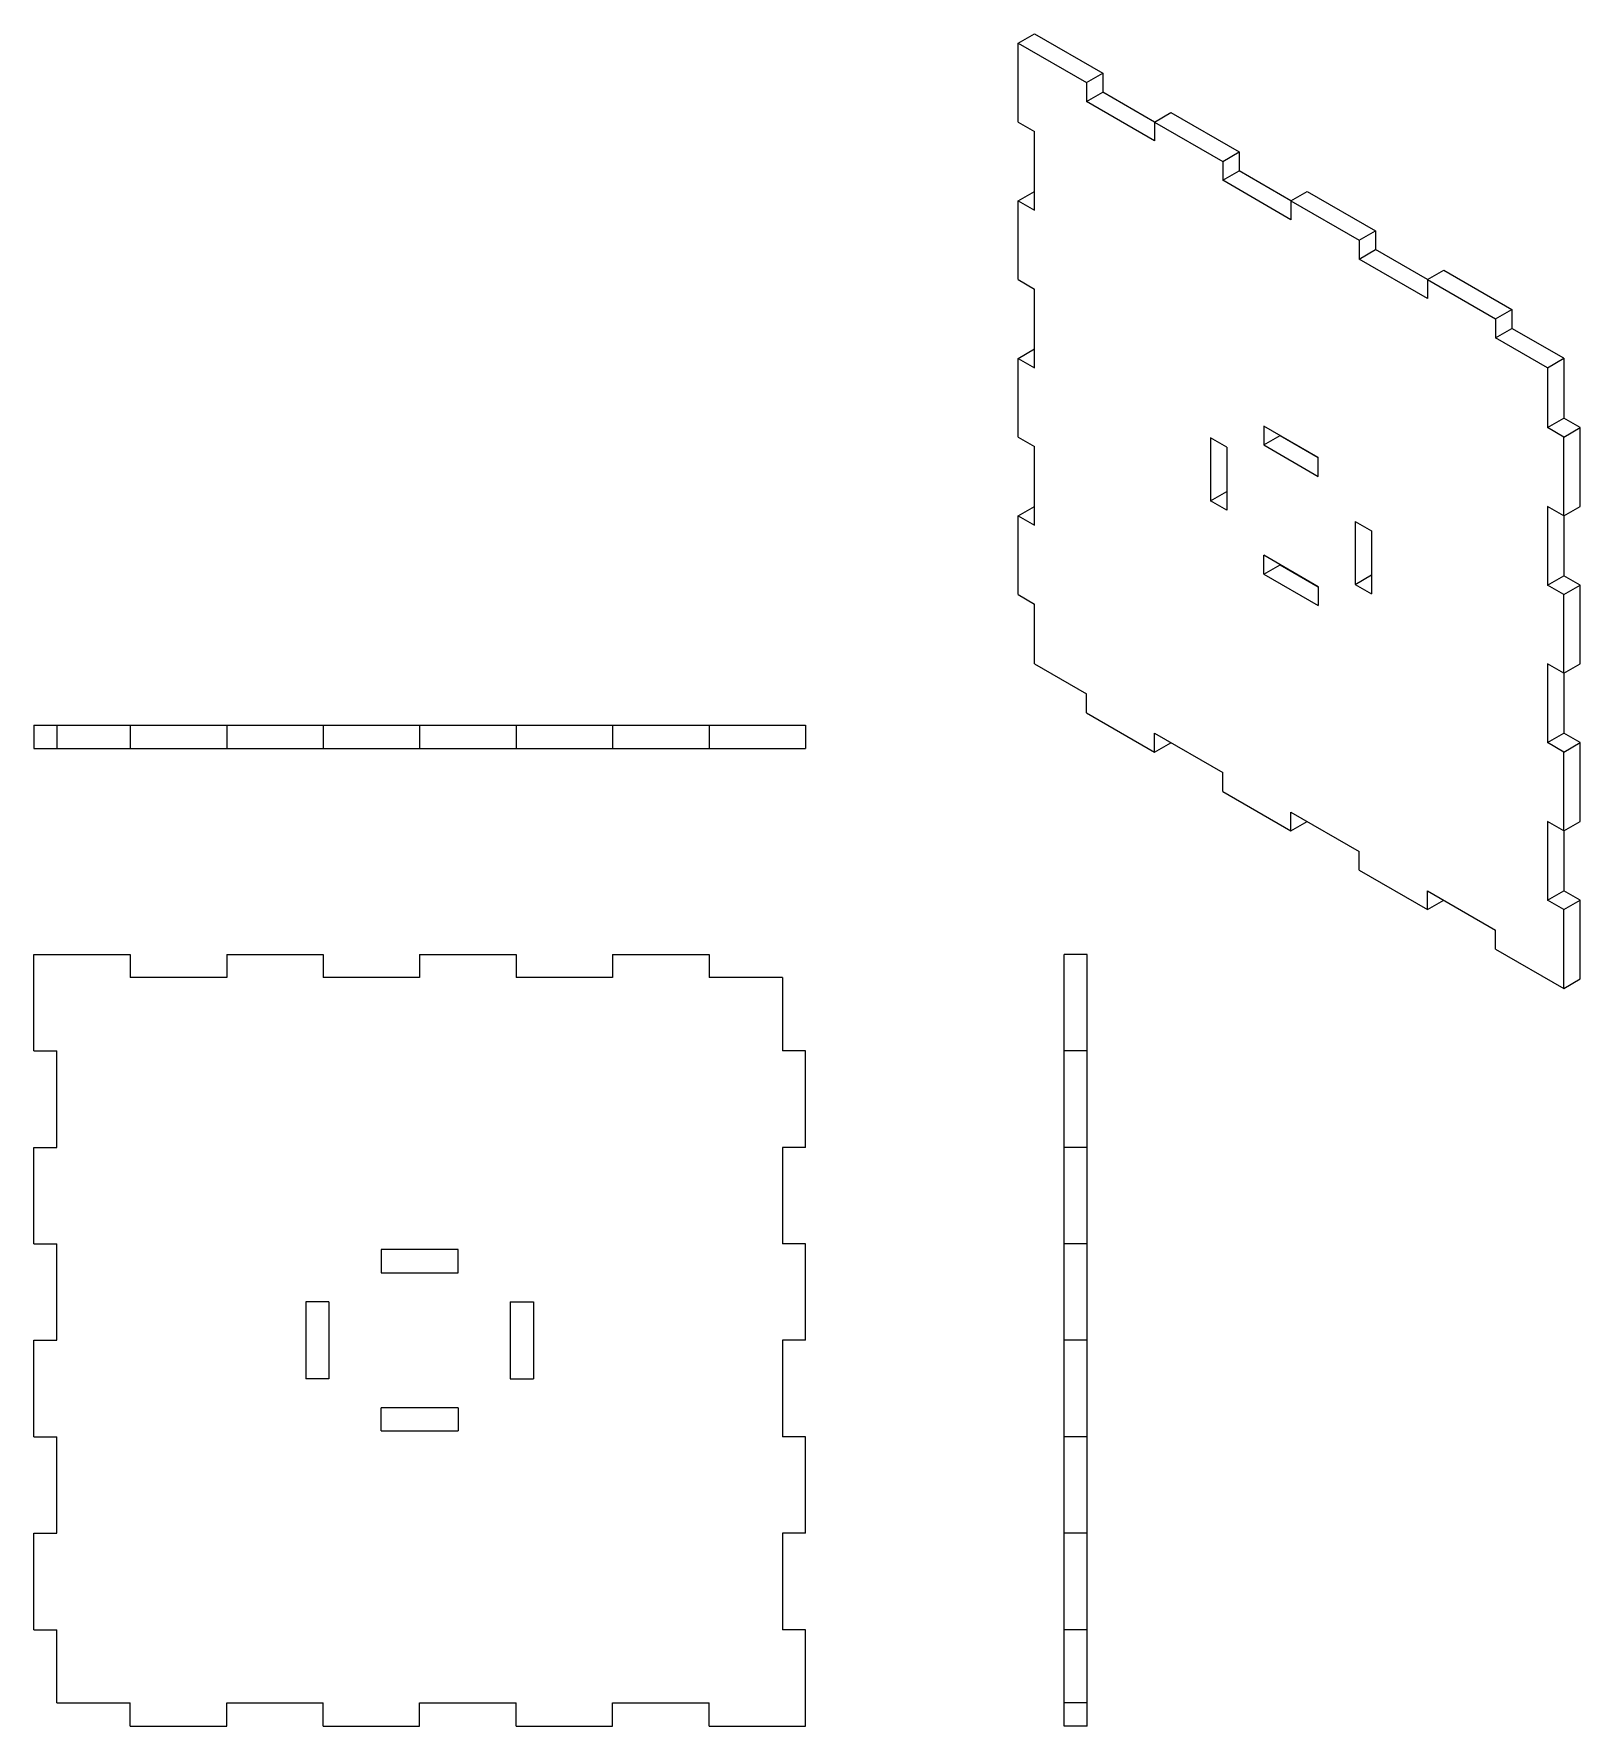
# Model space of a CAD drawing. Header units: millimetres. Extents: x -22 to 379, y -43 to 395.
import ezdxf

# ---------------------------------------------------------------- set-up
doc = ezdxf.new("R2010")
doc.units = ezdxf.units.MM

msp = doc.modelspace()

# ---------------------------------------------------------------- linework, layer by layer
at = {"color": 7, "linetype": 'Continuous', "lineweight": 25}
for p, q in [((233.36, 393.02), (237.6, 395.47)), ((237.6, 395.47), (255.28, 385.27)), ((233.36, 372.61), (233.36, 393.02)), ((233.36, 393.02), (251.04, 382.82)), ((251.04, 382.82), (255.28, 385.27)), ((251.04, 382.82), (251.04, 377.92)), ((255.28, 385.27), (255.28, 380.37)), ((251.04, 377.92), (255.28, 380.37)), ((268.72, 367.71), (251.04, 377.92)), ((268.72, 372.61), (255.28, 380.37)), ((268.72, 372.61), (272.96, 375.06)), ((272.96, 375.06), (290.64, 364.86)), ((233.36, 372.61), (237.6, 370.16)), ((237.6, 349.75), (237.6, 370.16)), ((268.72, 372.61), (286.39, 362.41)), ((268.72, 372.61), (268.72, 367.71)), ((286.39, 362.41), (290.64, 364.86)), ((290.64, 364.86), (290.64, 359.96)), ((286.39, 362.41), (286.39, 357.51)), ((286.39, 357.51), (290.64, 359.96)), ((304.07, 352.2), (290.64, 359.96)), ((304.07, 347.3), (286.39, 357.51)), ((233.36, 352.2), (237.6, 354.65)), ((233.36, 331.78), (233.36, 352.2)), ((233.36, 352.2), (237.6, 349.75)), ((304.07, 352.2), (308.31, 354.65)), ((304.07, 352.2), (304.07, 347.3)), ((304.07, 352.2), (321.75, 342)), ((308.31, 354.65), (325.99, 344.45)), ((321.75, 342), (325.99, 344.45)), ((325.99, 344.45), (325.99, 339.55)), ((321.75, 342), (321.75, 337.1)), ((321.75, 337.1), (325.99, 339.55)), ((339.43, 331.79), (325.99, 339.55)), ((339.43, 326.89), (321.75, 337.1)), ((339.43, 331.79), (343.67, 334.24)), ((343.67, 334.24), (361.35, 324.04)), ((233.36, 331.78), (237.6, 329.33)), ((237.6, 308.92), (237.6, 329.33)), ((339.43, 331.79), (339.43, 326.89)), ((339.43, 331.79), (357.1, 321.59)), ((357.1, 321.59), (361.35, 324.04)), ((357.1, 321.59), (357.1, 316.69)), ((361.35, 324.04), (361.35, 319.14)), ((357.1, 316.69), (361.35, 319.14)), ((370.54, 308.93), (357.1, 316.69)), ((374.78, 311.38), (361.35, 319.14)), ((233.36, 311.37), (237.6, 313.82)), ((233.36, 290.96), (233.36, 311.37)), ((233.36, 311.37), (237.6, 308.92)), ((370.54, 308.93), (374.78, 311.38)), ((370.54, 308.93), (370.54, 293.42)), ((374.78, 311.38), (374.78, 295.87)), ((370.54, 293.42), (374.78, 295.87)), ((379.02, 293.42), (374.78, 295.87)), ((233.36, 290.96), (237.6, 288.51)), ((287.45, 288.31), (283.21, 290.76)), ((283.21, 290.76), (283.21, 274.43)), ((311.14, 285.66), (297, 293.82)), ((297, 293.82), (297, 288.92)), ((297, 288.92), (301.24, 291.37)), ((301.24, 291.37), (311.14, 285.65)), ((301.24, 291.37), (301.24, 291.37)), ((374.78, 290.97), (370.54, 293.42)), ((374.78, 290.97), (379.02, 293.42)), ((374.78, 270.56), (374.78, 290.97)), ((379.02, 273), (379.02, 293.42)), ((237.6, 268.09), (237.6, 288.51)), ((287.45, 288.31), (287.45, 271.98)), ((297, 288.92), (311.14, 280.76)), ((311.14, 280.76), (311.14, 285.66)), ((283.21, 274.43), (287.45, 276.87)), ((233.36, 270.54), (237.6, 272.99)), ((287.45, 271.98), (283.21, 274.43)), ((374.78, 270.56), (370.54, 273)), ((370.54, 273), (370.54, 252.59)), ((374.78, 270.56), (379.02, 273)), ((233.36, 250.13), (233.36, 270.54)), ((233.36, 270.54), (237.6, 268.09)), ((320.69, 269.12), (320.69, 252.79)), ((320.69, 269.12), (324.93, 266.67)), ((374.78, 270.56), (374.78, 255.04)), ((324.93, 266.67), (324.93, 250.34)), ((297, 255.44), (297, 260.34)), ((311.14, 252.18), (297, 260.34)), ((297, 255.44), (301.24, 257.89)), ((297, 255.44), (311.14, 247.28)), ((301.24, 257.89), (311.14, 252.18)), ((301.24, 257.89), (301.24, 257.89)), ((320.69, 252.79), (324.93, 255.24)), ((370.54, 252.59), (374.78, 255.04)), ((379.02, 252.59), (374.78, 255.04)), ((233.36, 250.13), (237.6, 247.68)), ((311.14, 252.18), (311.14, 247.28)), ((320.69, 252.79), (324.93, 250.34)), ((374.78, 250.14), (370.54, 252.59)), ((374.78, 250.14), (379.02, 252.59)), ((374.78, 229.73), (374.78, 250.14)), ((379.02, 232.18), (379.02, 252.59)), ((237.6, 232.17), (237.6, 247.68)), ((237.6, 232.17), (251.04, 224.41)), ((374.78, 229.73), (370.54, 232.18)), ((370.54, 232.18), (370.54, 211.76)), ((374.78, 229.73), (379.02, 232.18)), ((374.78, 229.73), (374.78, 214.21)), ((251.04, 219.51), (251.04, 224.41)), ((251.04, 219.51), (268.72, 209.3)), ((-21.76, 216.27), (-21.76, 210.27)), ((-21.76, 216.27), (-15.76, 216.27)), ((-15.76, 216.27), (-15.76, 210.27)), ((-15.76, 216.27), (3.24, 216.27)), ((3.24, 216.27), (28.24, 216.27)), ((3.24, 216.27), (3.24, 210.27)), ((28.24, 216.27), (28.24, 210.27)), ((28.24, 216.27), (53.24, 216.27)), ((53.24, 216.27), (78.24, 216.27)), ((53.24, 216.27), (53.24, 210.27)), ((78.24, 216.27), (78.24, 210.27)), ((78.24, 216.27), (103.24, 216.27)), ((103.24, 216.27), (128.24, 216.27)), ((103.24, 216.27), (103.24, 210.27)), ((128.24, 216.27), (128.24, 210.27)), ((128.24, 216.27), (153.24, 216.27)), ((153.24, 216.27), (153.24, 210.27)), ((153.24, 216.27), (178.24, 216.27)), ((178.24, 216.27), (178.24, 210.27)), ((268.72, 214.2), (286.39, 204)), ((268.72, 209.3), (268.72, 214.2)), ((268.72, 209.3), (272.96, 211.75)), ((272.96, 211.75), (272.96, 211.75)), ((370.54, 211.76), (374.78, 214.21)), ((374.78, 209.31), (370.54, 211.76)), ((379.02, 211.76), (374.78, 214.21)), ((374.78, 209.31), (379.02, 211.76)), ((379.02, 191.35), (379.02, 211.76)), ((-21.76, 210.27), (-15.76, 210.27)), ((-15.76, 210.27), (3.24, 210.27)), ((3.24, 210.27), (28.24, 210.27)), ((28.24, 210.27), (53.24, 210.27)), ((53.24, 210.27), (78.24, 210.27)), ((78.24, 210.27), (103.24, 210.27)), ((103.24, 210.27), (128.24, 210.27)), ((128.24, 210.27), (153.24, 210.27)), ((153.24, 210.27), (178.24, 210.27)), ((374.78, 188.9), (374.78, 209.31)), ((286.39, 199.1), (286.39, 204)), ((286.39, 199.1), (304.07, 188.89)), ((304.07, 193.79), (321.75, 183.59)), ((304.07, 188.89), (304.07, 193.79)), ((304.07, 188.89), (308.31, 191.34)), ((308.31, 191.34), (308.31, 191.34)), ((374.78, 188.9), (370.54, 191.35)), ((370.54, 191.35), (370.54, 170.94)), ((374.78, 188.9), (379.02, 191.35)), ((374.78, 188.9), (374.78, 173.39)), ((321.75, 178.69), (321.75, 183.59)), ((321.75, 178.69), (339.43, 168.48)), ((339.43, 173.38), (357.1, 163.18)), ((339.43, 168.48), (339.43, 173.38)), ((370.54, 170.94), (374.78, 173.39)), ((379.02, 170.94), (374.78, 173.39)), ((339.43, 168.48), (343.67, 170.93)), ((343.67, 170.93), (343.67, 170.93)), ((374.78, 168.49), (370.54, 170.94)), ((374.78, 168.49), (379.02, 170.94)), ((374.78, 148.07), (374.78, 168.49)), ((379.02, 150.52), (379.02, 170.94)), ((357.1, 158.28), (357.1, 163.18)), ((357.1, 158.28), (374.78, 148.07)), ((-21.76, 131.86), (-21.76, 156.86)), ((-21.76, 156.86), (3.24, 156.86)), ((3.24, 156.86), (3.24, 150.86)), ((28.24, 156.86), (53.24, 156.86)), ((28.24, 156.86), (28.24, 150.86)), ((53.24, 156.86), (53.24, 150.86)), ((78.24, 156.86), (78.24, 150.86)), ((78.24, 156.86), (103.24, 156.86)), ((103.24, 156.86), (103.24, 150.86)), ((128.24, 156.86), (128.24, 150.86)), ((128.24, 156.86), (153.24, 156.86)), ((153.24, 156.86), (153.24, 150.86)), ((251.28, 156.86), (245.28, 156.86)), ((245.28, 131.86), (245.28, 156.86)), ((251.28, 131.86), (251.28, 156.86)), ((28.24, 150.86), (3.24, 150.86)), ((78.24, 150.86), (53.24, 150.86)), ((128.24, 150.86), (103.24, 150.86)), ((172.24, 150.86), (153.24, 150.86)), ((172.24, 150.86), (172.24, 131.86)), ((374.78, 148.07), (379.02, 150.52)), ((-21.76, 131.86), (-15.76, 131.86)), ((-15.76, 106.86), (-15.76, 131.86)), ((178.24, 131.86), (172.24, 131.86)), ((178.24, 106.86), (178.24, 131.86)), ((251.28, 131.86), (245.28, 131.86)), ((245.28, 106.86), (245.28, 131.86)), ((251.28, 106.86), (251.28, 131.86)), ((-21.76, 81.86), (-21.76, 106.86)), ((-21.76, 106.86), (-15.76, 106.86)), ((178.24, 106.86), (172.24, 106.86)), ((172.24, 106.86), (172.24, 81.86)), ((251.28, 106.86), (245.28, 106.86)), ((245.28, 81.86), (245.28, 106.86)), ((251.28, 81.86), (251.28, 106.86)), ((-21.76, 81.86), (-15.76, 81.86)), ((-15.76, 56.86), (-15.76, 81.86)), ((88.24, 80.36), (68.24, 80.36)), ((68.24, 80.36), (68.24, 74.36)), ((88.24, 74.36), (88.24, 80.36)), ((178.24, 81.86), (172.24, 81.86)), ((178.24, 56.86), (178.24, 81.86)), ((251.28, 81.86), (245.28, 81.86)), ((245.28, 56.86), (245.28, 81.86)), ((251.28, 56.86), (251.28, 81.86)), ((68.24, 74.36), (88.24, 74.36)), ((54.74, 66.86), (48.74, 66.86)), ((48.74, 66.86), (48.74, 46.86)), ((54.74, 66.86), (54.74, 46.86)), ((101.74, 66.86), (101.74, 46.86)), ((101.74, 66.86), (107.74, 66.86)), ((107.74, 66.86), (107.74, 46.86)), ((-21.76, 31.86), (-21.76, 56.86)), ((-21.76, 56.86), (-15.76, 56.86)), ((178.24, 56.86), (172.24, 56.86)), ((172.24, 56.86), (172.24, 31.86)), ((245.28, 31.86), (245.28, 56.86)), ((251.28, 56.86), (245.28, 56.86)), ((251.28, 31.86), (251.28, 56.86)), ((54.74, 46.86), (48.74, 46.86)), ((101.74, 46.86), (107.74, 46.86)), ((68.24, 33.36), (68.24, 39.36)), ((88.24, 39.36), (68.24, 39.36)), ((88.24, 39.36), (88.24, 33.36)), ((-21.76, 31.86), (-15.76, 31.86)), ((-15.76, 6.86), (-15.76, 31.86)), ((68.24, 33.36), (88.24, 33.36)), ((178.24, 31.86), (172.24, 31.86)), ((178.24, 6.86), (178.24, 31.86)), ((251.28, 31.86), (245.28, 31.86)), ((245.28, 6.86), (245.28, 31.86)), ((251.28, 6.86), (251.28, 31.86)), ((-21.76, -18.14), (-21.76, 6.86)), ((-21.76, 6.86), (-15.76, 6.86)), ((178.24, 6.86), (172.24, 6.86)), ((172.24, 6.86), (172.24, -18.14)), ((245.28, -18.14), (245.28, 6.86)), ((251.28, 6.86), (245.28, 6.86)), ((251.28, -18.14), (251.28, 6.86)), ((-21.76, -18.14), (-15.76, -18.14)), ((-15.76, -37.14), (-15.76, -18.14)), ((178.24, -18.14), (172.24, -18.14)), ((178.24, -43.14), (178.24, -18.14)), ((251.28, -18.14), (245.28, -18.14)), ((245.28, -37.14), (245.28, -18.14)), ((251.28, -37.14), (251.28, -18.14)), ((-15.76, -37.14), (3.24, -37.14)), ((3.24, -43.14), (3.24, -37.14)), ((28.24, -37.14), (53.24, -37.14)), ((28.24, -43.14), (28.24, -37.14)), ((53.24, -43.14), (53.24, -37.14)), ((78.24, -37.14), (103.24, -37.14)), ((78.24, -43.14), (78.24, -37.14)), ((103.24, -43.14), (103.24, -37.14)), ((128.24, -37.14), (153.24, -37.14)), ((128.24, -43.14), (128.24, -37.14)), ((153.24, -43.14), (153.24, -37.14)), ((251.28, -37.14), (245.28, -37.14)), ((245.28, -43.14), (245.28, -37.14)), ((251.28, -43.14), (251.28, -37.14)), ((3.24, -43.14), (28.24, -43.14)), ((53.24, -43.14), (78.24, -43.14)), ((103.24, -43.14), (128.24, -43.14)), ((153.24, -43.14), (178.24, -43.14)), ((251.28, -43.14), (245.28, -43.14))]:
    msp.add_line(p, q, dxfattribs=at)

doc.saveas('drawing.dxf')
